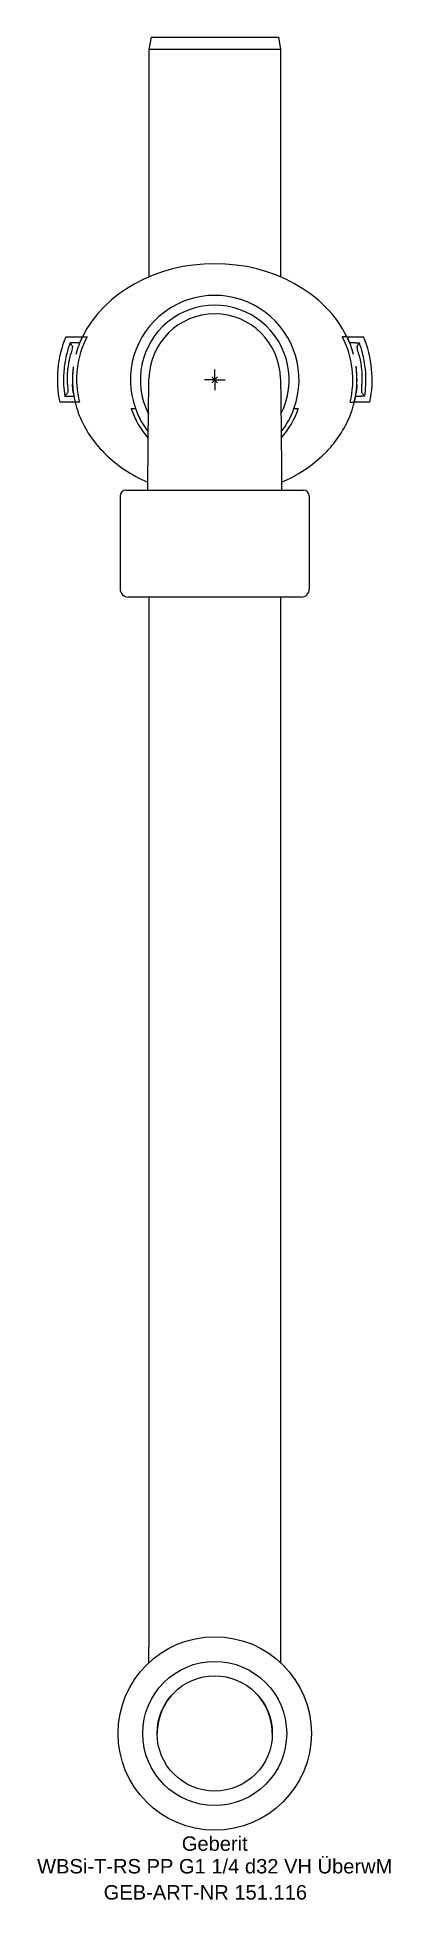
# Model space of a CAD drawing. Header units: millimetres. Extents: x -43 to 43, y -369 to 83.
import ezdxf
from ezdxf.enums import TextEntityAlignment as Align

# ---------------------------------------------------------------- set-up
doc = ezdxf.new("R2010")
doc.units = ezdxf.units.MM
doc.layers.get('0').update_dxf_attribs({"linetype": 'CONTINUOUS'})
for name, color, linetype, lineweight in [('Arbeitspunkt(DIN)', 7, 'CONTINUOUS', 25), ('GEB-ART-NR', 1, 'CONTINUOUS', 18), ('GEB-BEZUG', 2, 'CONTINUOUS', 25), ('GEB-TEXT', 5, 'CONTINUOUS', 18)]:
    doc.layers.add(name, color=color, linetype=linetype, lineweight=lineweight)
doc.layers.add('GEB-KONTUR-A', color=5, linetype='CONTINUOUS')
doc.styles.get("Standard").update_dxf_attribs({"font": 'arial.ttf'})

# ---------------------------------------------------------------- blocks, each defined once
blk = doc.blocks.new('Einfügepunkt')
at = {"layer": 'GEB-BEZUG'}
for p, q in [((-0.71, -0.71), (0.71, 0.71)), ((-0.71, 0.71), (0.71, -0.71))]:
    blk.add_line(p, q, dxfattribs=at)

msp = doc.modelspace()

# ---------------------------------------------------------------- linework, layer by layer
at = {"layer": 'Arbeitspunkt(DIN)', "ltscale": 25}
for q in [(-2.5, 0), (0, 2.5), (0, -2.5), (2.5, 0)]:
    msp.add_line((0, 0), q, dxfattribs=at)
at = {"layer": 'GEB-KONTUR-A', "ltscale": 25}
for p, q in [((-15.47, 83.2), (-16, 80.2)), ((-15.47, 83.2), (15.47, 83.2)), ((15.47, 83.2), (16, 80.2)), ((-16, 80.2), (-16, 25)), ((16, 80.2), (-16, 80.2)), ((16, 80.2), (16, 25)), ((-36.2, 10.45), (-32.16, 10.45)), ((-32.38, 10), (-32.36, 10)), ((-32.14, 10.45), (-31.04, 10.45)), ((32.14, 10.45), (31.01, 10.45)), ((32.16, 10.45), (36.19, 10.45)), ((32.36, 10), (32.37, 10)), ((-32.84, 8.95), (-35.17, 8.95)), ((34.21, 8.95), (32.83, 8.95)), ((34.21, 8.95), (35.17, 8.95)), ((-36.47, -3.95), (-34.26, -3.95)), ((34.26, -3.95), (35.55, -3.95)), ((36.47, -3.95), (35.55, -3.95)), ((-33.92, -5.45), (-37.69, -5.45)), ((-32.92, -5.45), (-33.92, -5.45)), ((-20.33, -7), (-19.27, -7)), ((19.27, -7), (20.33, -7)), ((32.92, -5.45), (33.95, -5.45)), ((37.72, -5.45), (33.96, -5.45)), ((34.06, -5), (34.05, -5)), ((-21.5, -26.8), (21.5, -26.8)), ((-23, -28.3), (-23, -50.8)), ((23, -28.3), (23, -50.8)), ((21, -52.8), (-21, -52.8)), ((-16, -52.8), (-16, -307.8)), ((16, -52.8), (16, -307.8))]:
    msp.add_line(p, q, dxfattribs=at)
for radius in [23.5, 17.5, 14]:
    msp.add_circle((0, -328.8), radius, dxfattribs=at)
for centre, radius, start, end in [((0, 0), 20.5, 340.0339, 199.9661), ((0, 0), 18.1, 332.8903, 207.1097), ((0, 0), 16, 0.9821, 179.0179), ((-11.29, 0.09), 26.98, 157.4291, 191.856), ((-11.4, 0.07), 23.19, 153.4106, 164.7912), ((-11.05, 0.03), 22.54, 152.4643, 194.0719), ((-11.29, 0.09), 23.3, 153.6149, 157.664), ((11.2, 0.01), 22.39, 345.8874, 27.7844), ((11.2, 0.01), 23.39, 15.2244, 26.5013), ((11.01, 0), 23.59, 22.291, 26.2891), ((11.01, 0), 27.27, 348.464, 22.5295), ((-11.4, 0.07), 23.19, 172.3973, 193.7766), ((-11.29, 0.09), 23.3, 175.1073, 187.637), ((11.2, 0.01), 23.39, 346.5024, 8.076), ((11.01, 0), 23.59, 346.6343, 350.3531), ((0, 0), 21.5, 199.0008, 199.2692), ((0, 0), 21.5, 199.2692, 221.2237), ((0, 0), 20.5, 199.9661, 217.9887), ((0, 0), 20.5, 322.0113, 340.0339), ((0, 0), 21.5, 318.7763, 340.7308), ((0, 0), 21.5, 340.7308, 340.9992), ((-21.5, -28.3), 1.5, 90, 180), ((21.5, -28.3), 1.5, 0, 90), ((-21, -50.8), 2, 180, 270), ((21, -50.8), 2, 270, 0)]:
    msp.add_arc(centre, radius, start, end, dxfattribs=at)
for start_param, end_param in [(0.379628, 2.761939), (3.030021, 3.182565), (6.242213, 6.400429), (3.253439, 3.282131), (6.108759, 6.171339), (3.336084, 3.712727), (5.712051, 6.0888), (6.0888, 6.108759), (3.83441, 4.223544), (5.201234, 5.590368)]:
    msp.add_ellipse((0, 0), major_axis=(34.6, 0), ratio=0.815029, start_param=start_param, end_param=end_param, dxfattribs=at)
for points, knots in [([(-35.17, 8.95), (-35.49, 8.09), (-35.76, 7.22), (-36.29, 5.1), (-36.52, 3.84), (-36.64, 2.58), (-36.77, 1.28), (-36.81, -0.02), (-36.69, -2.2), (-36.6, -3.08), (-36.47, -3.95)], [-3.4376775, -3.4376775, -3.4376775, -3.4376775, -3.3497144, -3.3497144, -3.225763, -3.225763, -3.225763, -3.0986024, -3.0986024, -3.0124582, -3.0124582, -3.0124582, -3.0124582]), ([(-35.78, -1.16), (-35.84, 0.06), (-35.81, 1.27), (-35.69, 2.48), (-35.56, 3.7), (-35.35, 4.91), (-35.04, 6.12), (-35.04, 6.14), (-35.03, 6.16)], [3.1024549, 3.1024549, 3.1024549, 3.1024549, 3.225763, 3.225763, 3.225763, 3.3497144, 3.3497144, 3.3515562, 3.3515562, 3.3515562, 3.3515562]), ([(-34.61, 8.15), (-34.68, 8.25), (-34.76, 8.36), (-34.95, 8.63), (-35.06, 8.79), (-35.17, 8.95)], [-0.9226151, -0.9226151, -0.9226151, -0.9226151, -0.5521211, -0.5521211, 0, 0, 0, 0]), ([(-34.61, 8.15), (-34.59, 8.13), (-34.59, 8.06), (-34.62, 7.84), (-34.65, 7.69), (-34.74, 7.31), (-34.79, 7.09), (-34.91, 6.63), (-34.97, 6.4), (-35.03, 6.16)], [-0.3023548, -0.3023548, -0.3023548, -0.3023548, -0.2294654, -0.2294654, -0.1516029, -0.1516029, -0.0744252, -0.0744252, 0, 0, 0, 0]), ([(35.03, 6.16), (35, 6.3), (34.96, 6.45), (34.86, 6.83), (34.8, 7.06), (34.7, 7.48), (34.66, 7.66), (34.6, 7.95), (34.59, 8.05), (34.6, 8.13), (34.6, 8.14), (34.61, 8.15)], [0, 0, 0, 0, 0.0453687, 0.0453687, 0.1211556, 0.1211556, 0.1994622, 0.1994622, 0.2749272, 0.2749272, 0.3022519, 0.3022519, 0.3022519, 0.3022519]), ([(35.17, 8.95), (35.06, 8.79), (34.95, 8.63), (34.76, 8.36), (34.68, 8.25), (34.61, 8.15)], [-1.1062291, -1.1062291, -1.1062291, -1.1062291, -0.5520453, -0.5520453, -0.1836133, -0.1836133, -0.1836133, -0.1836133]), ([(35.03, 6.16), (35.34, 4.94), (35.56, 3.72), (35.69, 2.48), (35.81, 1.27), (35.84, 0.06), (35.78, -1.16)], [-0.2099635, -0.2099635, -0.2099635, -0.2099635, -0.0841704, -0.0841704, -0.0841704, 0.0391378, 0.0391378, 0.0391378, 0.0391378]), ([(36.77, -0.37), (36.78, 0.61), (36.74, 1.6), (36.64, 2.58), (36.51, 3.91), (36.27, 5.23), (35.72, 7.35), (35.46, 8.15), (35.17, 8.95)], [-0.0121339, -0.0121339, -0.0121339, -0.0121339, 0.0841704, 0.0841704, 0.0841704, 0.2147066, 0.2147066, 0.2960849, 0.2960849, 0.2960849, 0.2960849]), ([(-16.26, -26.8), (-16.23, -21.92), (-16.2, -16.95), (-16.14, -11.34), (-16.13, -10.25), (-16.1, -7.4), (-16.08, -5.79), (-16.05, -3.49), (-16.04, -2.66), (-16.02, -1.21), (-16.01, -0.69), (-16, -0.12), (-16, 0.03), (-16, 0.23), (-16, 0.23), (-16, 0.27)], [0.199306, 0.199306, 0.199306, 0.199306, 1.654152, 1.654152, 2.022325, 2.022325, 2.676345, 2.676345, 3.232106, 3.232106, 3.937485, 3.937485, 4.396007, 4.396007, 4.85724, 4.85724, 4.85724, 4.85724]), ([(16, 0.27), (16, 0.23), (16, 0.23), (16, 0.03), (16, -0.12), (16.01, -0.69), (16.02, -1.21), (16.04, -2.66), (16.05, -3.49), (16.08, -5.79), (16.1, -7.4), (16.13, -10.24), (16.14, -11.34), (16.2, -16.94), (16.23, -21.91), (16.26, -26.8)], [0, 0, 0, 0, 0.46091, 0.46091, 0.919116, 0.919116, 1.624697, 1.624697, 2.18047, 2.18047, 2.834095, 2.834095, 3.20201, 3.20201, 4.657915, 4.657915, 4.657915, 4.657915]), ([(-36.47, -3.95), (-36.33, -3.79), (-36.19, -3.63), (-35.96, -3.36), (-35.86, -3.25), (-35.77, -3.15)], [-1.107278, -1.107278, -1.107278, -1.107278, -0.5519724, -0.5519724, -0.1837949, -0.1837949, -0.1837949, -0.1837949]), ([(-35.78, -1.16), (-35.78, -1.31), (-35.77, -1.47), (-35.75, -1.87), (-35.74, -2.09), (-35.73, -2.49), (-35.73, -2.66), (-35.73, -2.95), (-35.74, -3.05), (-35.76, -3.13), (-35.76, -3.14), (-35.77, -3.15)], [0, 0, 0, 0, 0.0477829, 0.0477829, 0.1214634, 0.1214634, 0.1932519, 0.1932519, 0.2724176, 0.2724176, 0.2977394, 0.2977394, 0.2977394, 0.2977394]), ([(-34.38, -3.15), (-34.39, -3.13), (-34.39, -3.08), (-34.42, -2.9), (-34.44, -2.75), (-34.48, -2.39), (-34.5, -2.17), (-34.54, -1.67), (-34.56, -1.41), (-34.57, -1.16)], [0.0172153, 0.0172153, 0.0172153, 0.0172153, 0.0753866, 0.0753866, 0.1507731, 0.1507731, 0.2263804, 0.2263804, 0.3019876, 0.3019876, 0.3019876, 0.3019876]), ([(34.57, -1.16), (34.56, -1.41), (34.54, -1.67), (34.5, -2.17), (34.48, -2.39), (34.44, -2.75), (34.42, -2.9), (34.39, -3.08), (34.39, -3.13), (34.38, -3.15)], [0.9048307, 0.9048307, 0.9048307, 0.9048307, 0.980438, 0.980438, 1.0560452, 1.0560452, 1.1314318, 1.1314318, 1.1896031, 1.1896031, 1.1896031, 1.1896031]), ([(35.77, -3.15), (35.75, -3.13), (35.74, -3.06), (35.73, -2.85), (35.73, -2.69), (35.73, -2.3), (35.74, -2.09), (35.76, -1.63), (35.77, -1.39), (35.78, -1.16)], [-0.2978715, -0.2978715, -0.2978715, -0.2978715, -0.2258652, -0.2258652, -0.1466997, -0.1466997, -0.071152, -0.071152, 0, 0, 0, 0]), ([(35.77, -3.15), (35.86, -3.26), (35.96, -3.36), (36.19, -3.63), (36.33, -3.79), (36.47, -3.95)], [-0.9234813, -0.9234813, -0.9234813, -0.9234813, -0.5520966, -0.5520966, 0, 0, 0, 0]), ([(36.47, -3.95), (36.6, -3.08), (36.69, -2.2), (36.75, -1.02), (36.77, -0.71), (36.77, -0.41)], [-0.1291345, -0.1291345, -0.1291345, -0.1291345, -0.0429903, -0.0429903, -0.0133982, -0.0133982, -0.0133982, -0.0133982]), ([(-29.11, -15.24), (-28.87, -15.55), (-28.6, -15.87), (-27.79, -16.82), (-27.19, -17.45), (-26.62, -18.01)], [2.3935958, 2.3935958, 2.3935958, 2.3935958, 2.5199609, 2.5199609, 2.7591271, 2.7591271, 2.7591271, 2.7591271]), ([(26.62, -18.01), (27.22, -17.42), (27.85, -16.75), (28.66, -15.81), (28.89, -15.52), (29.11, -15.24)], [1.0119649, 1.0119649, 1.0119649, 1.0119649, 1.2648208, 1.2648208, 1.37848, 1.37848, 1.37848, 1.37848]), ([(-10.4, -319.43), (-10.84, -319.92), (-11.24, -320.44), (-12.65, -322.53), (-13.36, -324.26), (-13.91, -326.99), (-14, -327.9), (-14, -328.82)], [-7.112541, -7.112541, -7.112541, -7.112541, -6.913816, -6.913816, -6.357022, -6.357022, -6.080659, -6.080659, -6.080659, -6.080659]), ([(14, -328.82), (14, -328.72), (14, -328.62), (13.96, -326.7), (13.56, -324.9), (12.23, -321.84), (11.41, -320.55), (10.4, -319.43)], [-1.663125, -1.663125, -1.663125, -1.663125, -1.633303, -1.633303, -1.087643, -1.087643, -0.63219, -0.63219, -0.63219, -0.63219]), ([(-11.94, -321.51), (-12.74, -322.82), (-13.33, -324.29), (-13.83, -326.54), (-13.93, -327.3), (-13.99, -328.25), (-14, -328.45), (-14, -328.71), (-14, -328.77), (-14, -328.83)], [0, 0, 0, 0, 0.468885, 0.468885, 0.7028014, 0.7028014, 0.762527, 0.762527, 0.7817068, 0.7817068, 0.7817068, 0.7817068]), ([(14, -328.83), (14, -328.32), (13.97, -327.82), (13.86, -326.8), (13.77, -326.29), (13.33, -324.29), (12.74, -322.82), (11.94, -321.51)], [0.0032873, 0.0032873, 0.0032873, 0.0032873, 0.1590404, 0.1590404, 0.3162294, 0.3162294, 0.7850998, 0.7850998, 0.7850998, 0.7850998])]:
    msp.add_open_spline(points, degree=3, knots=knots, dxfattribs=at)
for points in [[(36.77, -0.41), (36.77, -0.4), (36.77, -0.39), (36.77, -0.37)], [(-16, -311.59), (-16, -310.33), (-16, -309.06), (-16, -307.8)], [(16, -307.8), (16, -309.06), (16, -310.33), (16, -311.59)]]:
    msp.add_open_spline(points, degree=3, dxfattribs=at)

# ---------------------------------------------------------------- block references
at = {"ltscale": 25}
msp.add_blockref('Einfügepunkt', (0, 0), dxfattribs=at)

# ---------------------------------------------------------------- texts
at = {"layer": 'GEB-ART-NR'}
msp.add_text('GEB-ART-NR 151.116', height=3.5, dxfattribs=at).set_placement((-2.28, -369.14), align=Align.CENTER)
at = {"layer": 'GEB-TEXT'}
for s, p in [('Geberit', (0.01, -357.3)), ('WBSi-T-RS PP G1 1/4 d32 VH ÜberwM', (0.01, -362.8))]:
    msp.add_text(s, height=3.5, dxfattribs=at).set_placement(p, align=Align.CENTER)

doc.saveas('drawing.dxf')
